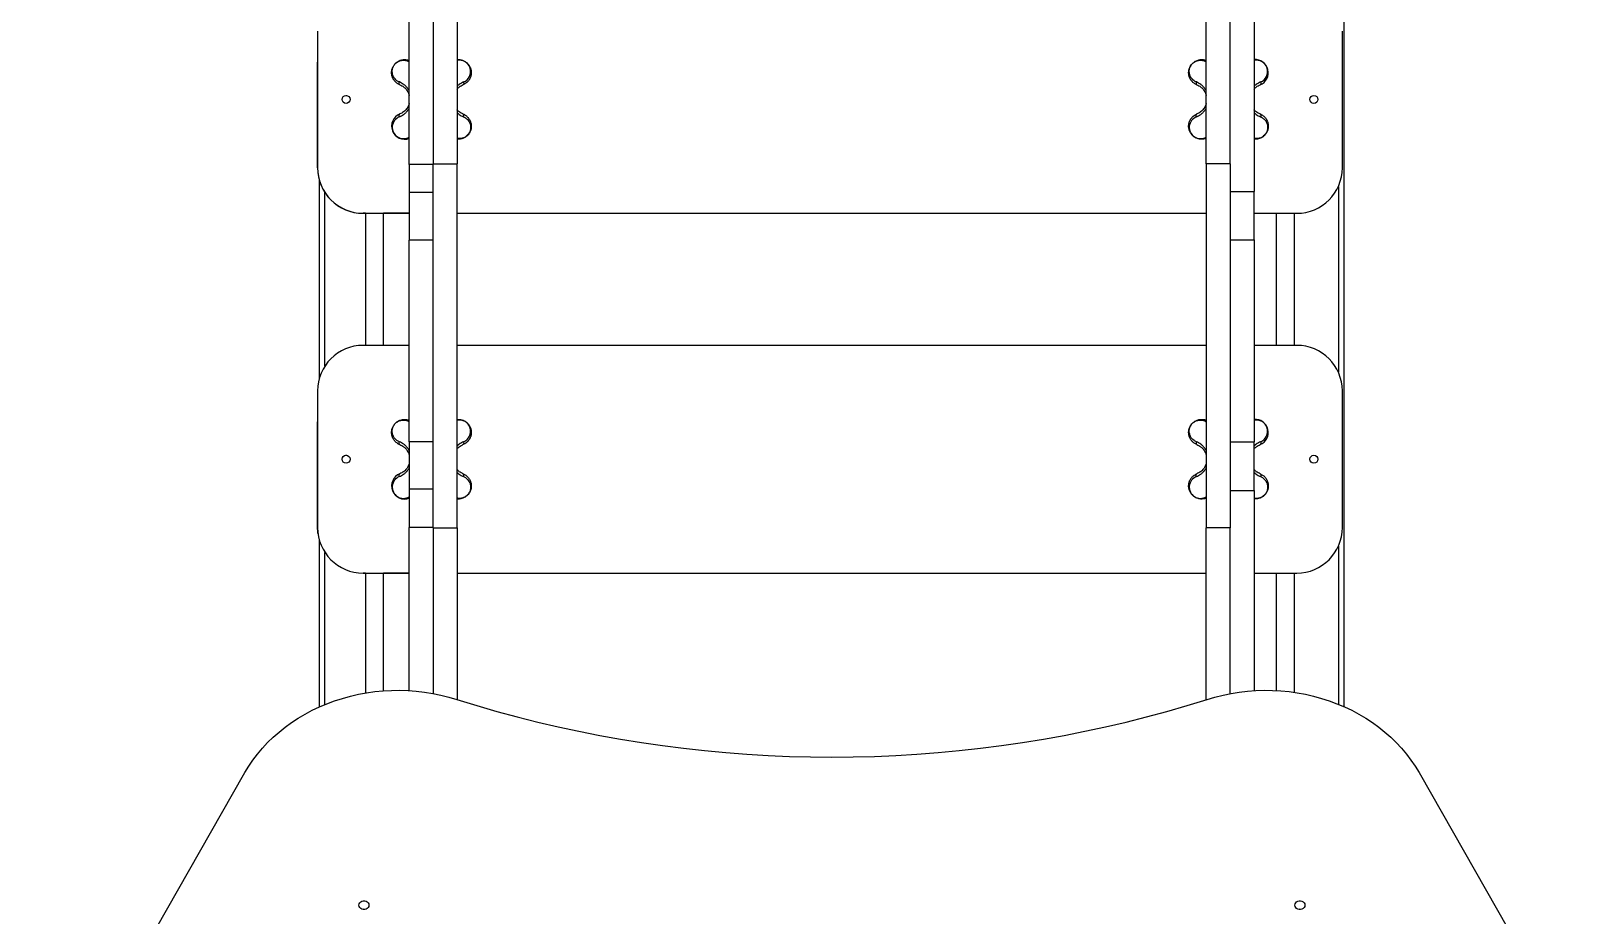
# Model space of a CAD drawing. Header units: millimetres. Extents: x -8465 to 5258, y -4560 to 4592.
# Drawn here: x -465 to 900, y 572 to 1349 of the extents above; entities that cross this region are included whole.
import ezdxf

# ---------------------------------------------------------------- set-up
doc = ezdxf.new("R2010")
doc.units = ezdxf.units.MM
doc.layers.add('DIKOM_ОБЪЕКТ', color=7, linetype='Continuous')
doc.layers.add('DIKOM_РАЗМЕР_ОБЪЕКТА', color=7, linetype='Continuous')
doc.styles.add('style1', font='arial.ttf', dxfattribs={"width": 0.8})
doc.dimstyles.new('1-50', dxfattribs={"dimtxt": 300, "dimasz": 200, "dimexe": 100, "dimexo": 0, "dimgap": 100, "dimtad": 1, "dimtxsty": 'style1', "dimcen": 200, "dimclrd": 7, "dimclre": 7, "dimclrt": 7, "dimadec": 1, "dimazin": 2, "dimtfac": 1, "dimtmove": 0, "dimatfit": 2, "dimfxl": 0, "dimlwd": 25, "dimlwe": 18, "dimarcsym": 0})

# ---------------------------------------------------------------- blocks, each defined once
blk = doc.blocks.new('*D12')
at = {"layer": 'Defpoints', "color": 0, "transparency": 16777216}
for p in [(-7007.4, 3092.2), (238.2, 3092.2), (238.6, -1922.9)]:
    blk.add_point(p, dxfattribs=at)
at = {"layer": 'DIKOM_РАЗМЕР_ОБЪЕКТА', "color": 7, "lineweight": 18, "transparency": 16777216}
for p, q in [((238.2, 3092.2), (-7107.4, 3092.2)), ((238.6, -1922.9), (-7107.4, -1922.9))]:
    blk.add_line(p, q, dxfattribs=at)
at = {"layer": 'DIKOM_РАЗМЕР_ОБЪЕКТА', "color": 7, "lineweight": 25, "transparency": 16777216}
blk.add_line((-7007.4, -1722.9), (-7007.4, 2892.2), dxfattribs=at)
at = {"layer": 'DIKOM_РАЗМЕР_ОБЪЕКТА', "color": 7, "transparency": 16777216}
for points in [[(-7040.7, 2892.2), (-6974.1, 2892.2), (-7007.4, 3092.2)], [(-7040.7, -1722.9), (-6974.1, -1722.9), (-7007.4, -1922.9)]]:
    blk.add_solid(points, dxfattribs=at)
at = {"layer": 'DIKOM_РАЗМЕР_ОБЪЕКТА', "color": 7, "transparency": 16777216, "insert": (-7260.6, 642.2), "char_height": 300, "attachment_point": 5, "rotation": 90, "style": 'style1'}
blk.add_mtext('5000', dxfattribs=at)

msp = doc.modelspace()

# ---------------------------------------------------------------- linework, layer by layer
at = {"layer": 'DIKOM_ОБЪЕКТ', "color": 7, "linetype": 'Continuous', "lineweight": 15}
for p, q in [((688.028, 755.274), (688.028, 2197.129)), ((-132.972, 1231.597), (-132.972, 1367.382)), ((-111.972, 1367.78), (-111.972, 1232.064)), ((-90.972, 1367.78), (-90.972, 1232.064)), ((567.028, 1231.996), (567.028, 1367.78)), ((588.028, 1231.996), (588.028, 1367.78)), ((609.028, 1367.381), (609.028, 1207.638)), ((-213.472, 1348.636), (-213.472, 1228.636)), ((686.528, 1228.636), (686.528, 1348.636)), ((-213.474, 1228.636), (-213.472, 1321.393)), ((-90.972, 1323.486), (-89.972, 1323.634)), ((610.028, 1253.636), (609.028, 1253.785)), ((-111.972, 1231.597), (-132.972, 1231.597)), ((-132.972, 1231.597), (-132.972, 1206.905)), ((-111.972, 1232.064), (-90.972, 1232.064)), ((-111.972, 912.285), (-111.972, 1232.064)), ((-90.972, 912.285), (-90.972, 1232.064)), ((588.028, 1231.996), (567.028, 1231.996)), ((567.028, 1231.996), (567.028, 912.217)), ((588.028, 1231.996), (588.028, 912.217)), ((-211.972, 1217.776), (-211.972, 1043.487)), ((-206.972, 1054.493), (-206.972, 1206.774)), ((-111.972, 1206.905), (-132.972, 1206.905)), ((-132.972, 1206.905), (-132.972, 1165.1)), ((588.028, 1207.638), (609.028, 1207.638)), ((609.028, 1165.179), (609.028, 1207.638)), ((683.028, 1212.273), (683.028, 1048.999)), ((-171.475, 1188.635), (-173.475, 1188.635)), ((-173.472, 1188.636), (-132.972, 1188.636)), ((-171.475, 1188.636), (-171.475, 1188.635)), ((-171.47, 1188.635), (-171.475, 1188.635)), ((-171.47, 1188.636), (-171.47, 1072.636)), ((-155.475, 1188.636), (-155.475, 1188.635)), ((-132.972, 1188.634), (-155.475, 1188.635)), ((-155.47, 1072.636), (-155.47, 1188.635)), ((-90.972, 1188.636), (567.028, 1188.636)), ((609.028, 1188.636), (646.528, 1188.636)), ((628.53, 1188.636), (628.53, 1072.636)), ((644.53, 1072.636), (644.53, 1188.636)), ((-111.972, 1165.1), (-132.972, 1165.1)), ((-132.972, 987.969), (-132.972, 1165.1)), ((588.028, 1165.179), (609.028, 1165.179)), ((609.028, 1165.179), (609.028, 987.817)), ((-132.972, 1072.636), (-173.472, 1072.636)), ((567.028, 1072.636), (-90.972, 1072.636)), ((646.528, 1072.636), (609.028, 1072.636)), ((-213.472, 1032.636), (-213.472, 912.636)), ((686.528, 912.636), (686.528, 1032.636)), ((-213.474, 912.636), (-213.472, 1005.393)), ((-90.972, 1007.486), (-89.972, 1007.634)), ((-111.972, 987.969), (-132.972, 987.969)), ((-132.972, 987.969), (-132.972, 946.245)), ((588.028, 987.817), (609.028, 987.817)), ((609.028, 945.189), (609.028, 987.817)), ((-111.972, 946.245), (-132.972, 946.245)), ((-132.972, 946.245), (-132.972, 912.616)), ((588.028, 945.189), (609.028, 945.189)), ((609.028, 945.189), (609.028, 769.35)), ((610.028, 937.636), (609.028, 937.785)), ((-211.972, 901.776), (-211.972, 755.066)), ((-111.972, 912.616), (-132.972, 912.616)), ((-132.972, 769.377), (-132.972, 912.616)), ((-111.972, 912.285), (-90.972, 912.285)), ((-111.972, 912.285), (-111.972, 766.872)), ((-90.972, 912.285), (-90.972, 761.632)), ((588.028, 912.217), (567.028, 912.217)), ((567.028, 761.484), (567.028, 912.217)), ((588.028, 766.786), (588.028, 912.217)), ((-206.972, 757.211), (-206.972, 890.774)), ((683.028, 896.273), (683.028, 757.401)), ((-171.475, 872.635), (-173.475, 872.635)), ((-173.472, 872.636), (-132.972, 872.636)), ((-171.475, 872.636), (-171.475, 872.635)), ((-171.47, 872.635), (-171.475, 872.635)), ((-171.47, 872.636), (-171.47, 767.282)), ((-155.475, 872.636), (-155.475, 872.635)), ((-132.972, 872.634), (-155.475, 872.635)), ((-155.47, 769.204), (-155.47, 872.635)), ((-90.972, 872.636), (567.028, 872.636)), ((609.028, 872.636), (646.528, 872.636)), ((628.53, 872.636), (628.53, 769.422)), ((644.53, 767.828), (644.53, 872.636)), ((-423.913, 440.577), (-277.358, 697.325)), ((753.881, 697.325), (900.436, 440.577))]:
    msp.add_line(p, q, dxfattribs=at)
at = {"layer": 'DIKOM_ОБЪЕКТ', "color": 7, "linetype": 'Continuous', "lineweight": 15, "flags": 128}
for points in [[(-141.187, 1301.434), (-141.423, 1301.573), (-141.619, 1301.785), (-141.764, 1302.061), (-141.854, 1302.389), (-141.885, 1302.756), (-141.854, 1303.146), (-141.765, 1303.542), (-141.619, 1303.928)], [(-85.325, 1303.928), (-85.179, 1303.542), (-85.09, 1303.146), (-85.059, 1302.756), (-85.09, 1302.389), (-85.18, 1302.061), (-85.325, 1301.785), (-85.521, 1301.573), (-85.757, 1301.434)], [(558.381, 1303.93), (558.235, 1303.545), (558.146, 1303.148), (558.115, 1302.758), (558.146, 1302.392), (558.236, 1302.063), (558.381, 1301.787), (558.577, 1301.575), (558.813, 1301.436)], [(614.675, 1303.93), (614.821, 1303.545), (614.91, 1303.148), (614.941, 1302.758), (614.91, 1302.392), (614.82, 1302.063), (614.675, 1301.787), (614.479, 1301.575), (614.243, 1301.436)], [(-188.61, 1292.133), (-188.473, 1292.136), (-187.892, 1292.087)], [(-141.619, 1273.34), (-141.765, 1273.725), (-141.854, 1274.121), (-141.885, 1274.511), (-141.854, 1274.878), (-141.764, 1275.207), (-141.619, 1275.483), (-141.423, 1275.695), (-141.187, 1275.833)], [(-85.325, 1273.34), (-85.179, 1273.725), (-85.09, 1274.121), (-85.059, 1274.511), (-85.09, 1274.878), (-85.18, 1275.207), (-85.325, 1275.483), (-85.521, 1275.695), (-85.757, 1275.833)], [(558.381, 1273.342), (558.235, 1273.727), (558.146, 1274.124), (558.115, 1274.513), (558.146, 1274.88), (558.236, 1275.209), (558.381, 1275.485), (558.577, 1275.697), (558.813, 1275.836)], [(614.243, 1275.836), (614.479, 1275.697), (614.675, 1275.485), (614.82, 1275.209), (614.91, 1274.88), (614.941, 1274.513), (614.91, 1274.124), (614.821, 1273.727), (614.675, 1273.342)], [(-141.187, 985.434), (-141.423, 985.573), (-141.619, 985.785), (-141.764, 986.061), (-141.854, 986.389), (-141.885, 986.756), (-141.854, 987.146), (-141.765, 987.542), (-141.619, 987.928)], [(-85.325, 987.928), (-85.179, 987.542), (-85.09, 987.146), (-85.059, 986.756), (-85.09, 986.389), (-85.18, 986.061), (-85.325, 985.785), (-85.521, 985.573), (-85.757, 985.434)], [(558.381, 987.93), (558.235, 987.545), (558.146, 987.148), (558.115, 986.758), (558.146, 986.392), (558.236, 986.063), (558.381, 985.787), (558.577, 985.575), (558.813, 985.436)], [(614.675, 987.93), (614.821, 987.545), (614.91, 987.148), (614.941, 986.758), (614.91, 986.392), (614.82, 986.063), (614.675, 985.787), (614.479, 985.575), (614.243, 985.436)], [(-188.878, 976.112), (-188.473, 976.136), (-187.892, 976.087)], [(-141.619, 957.34), (-141.765, 957.725), (-141.854, 958.121), (-141.885, 958.511), (-141.854, 958.878), (-141.764, 959.207), (-141.619, 959.483), (-141.423, 959.695), (-141.187, 959.833)], [(-85.325, 957.34), (-85.179, 957.725), (-85.09, 958.121), (-85.059, 958.511), (-85.09, 958.878), (-85.18, 959.207), (-85.325, 959.483), (-85.521, 959.695), (-85.757, 959.833)], [(558.381, 957.342), (558.235, 957.727), (558.146, 958.124), (558.115, 958.513), (558.146, 958.88), (558.236, 959.209), (558.381, 959.485), (558.577, 959.697), (558.813, 959.836)], [(614.243, 959.836), (614.479, 959.697), (614.675, 959.485), (614.82, 959.209), (614.91, 958.88), (614.941, 958.513), (614.91, 958.124), (614.821, 957.727), (614.675, 957.342)], [(-213.13, 907.401), (-213.282, 908.715), (-213.474, 912.636)], [(-277.358, 697.325), (-273.957, 702.934), (-270.244, 708.393), (-266.229, 713.689), (-261.92, 718.809), (-257.328, 723.741), (-252.464, 728.473), (-247.339, 732.994), (-241.965, 737.293), (-236.356, 741.361), (-230.525, 745.186), (-224.485, 748.761), (-218.252, 752.077), (-211.839, 755.125), (-205.261, 757.9), (-198.536, 760.393), (-191.678, 762.599), (-184.704, 764.513), (-177.631, 766.13), (-170.475, 767.446), (-163.254, 768.459), (-155.984, 769.166), (-148.683, 769.565), (-141.368, 769.655), (-134.056, 769.436), (-126.766, 768.909), (-119.514, 768.075), (-112.318, 766.935), (-105.194, 765.493), (-98.16, 763.752), (-91.233, 761.715)], [(567.756, 761.715), (574.683, 763.752), (581.717, 765.493), (588.841, 766.935), (596.037, 768.075), (603.289, 768.909), (610.579, 769.436), (617.89, 769.655), (625.205, 769.565), (632.506, 769.166), (639.776, 768.459), (646.998, 767.446), (654.154, 766.13), (661.227, 764.513), (668.201, 762.599), (675.059, 760.393), (681.784, 757.9), (688.361, 755.125), (694.774, 752.077), (701.008, 748.761), (707.048, 745.186), (712.879, 741.361), (718.488, 737.293), (723.862, 732.994), (728.986, 728.473), (733.851, 723.741), (738.443, 718.809), (742.752, 713.689), (746.767, 708.393), (750.48, 702.934), (753.881, 697.325)], [(-91.233, 761.715), (-73.627, 756.29), (-55.901, 751.164), (-38.063, 746.339), (-20.12, 741.817), (-2.079, 737.598), (16.055, 733.686), (34.273, 730.081), (52.569, 726.785), (70.935, 723.8), (89.366, 721.125), (107.853, 718.763), (126.391, 716.713), (144.97, 714.978), (163.586, 713.557), (182.23, 712.452), (200.895, 711.662), (219.575, 711.188), (238.261, 711.03), (256.948, 711.188), (275.628, 711.662), (294.293, 712.452), (312.937, 713.557), (331.552, 714.978), (350.132, 716.713), (368.669, 718.763), (387.157, 721.125), (405.587, 723.8), (423.954, 726.785), (442.25, 730.081), (460.468, 733.686), (478.602, 737.598), (496.643, 741.817), (514.586, 746.339), (532.424, 751.164), (550.149, 756.29), (567.756, 761.715)], [(-168.338, 580.984), (-168.516, 579.91), (-169.037, 578.923), (-169.857, 578.104), (-170.91, 577.517), (-172.112, 577.212), (-173.364, 577.212), (-174.566, 577.517), (-175.62, 578.104), (-176.44, 578.923), (-176.96, 579.91), (-177.138, 580.984), (-176.96, 582.057), (-176.44, 583.044), (-175.62, 583.863), (-174.566, 584.45), (-173.364, 584.755), (-172.112, 584.755), (-170.91, 584.45), (-169.857, 583.863), (-169.037, 583.044), (-168.516, 582.057), (-168.338, 580.984)], [(653.662, 580.984), (653.484, 579.91), (652.963, 578.923), (652.143, 578.104), (651.09, 577.517), (649.888, 577.212), (648.636, 577.212), (647.434, 577.517), (646.38, 578.104), (645.56, 578.923), (645.04, 579.91), (644.862, 580.984), (645.04, 582.057), (645.56, 583.044), (646.38, 583.863), (647.434, 584.45), (648.636, 584.755), (649.888, 584.755), (651.09, 584.45), (652.143, 583.863), (652.963, 583.044), (653.484, 582.057), (653.662, 580.984)]]:
    msp.add_lwpolyline(points, dxfattribs=at)
at = {"layer": 'DIKOM_ОБЪЕКТ', "color": 7, "linetype": 'Continuous', "lineweight": 15}
for centre in [(-188.472, 1288.636), (661.528, 1288.636), (-188.472, 972.636), (661.528, 972.636)]:
    msp.add_circle(centre, 3.5, dxfattribs=at)
for centre, radius, start, end in [((-88.918, 1313.133), 9.881, 291.321958, 101.998181), ((610.041, 1312.131), 11.491, 291.452772, 95.05577), ((611.082, 1313.135), 9.881, 291.322296, 101.99801), ((-136.979, 1265.136), 11.495, 111.474647, 290.399675), ((-138.011, 1264.127), 9.894, 111.387975, 300.617316), ((561.989, 1264.129), 9.894, 111.388338, 300.616953), ((-173.474, 1228.635), 40, 179.998597, 269.998597), ((-173.472, 1228.636), 40, 180, 270), ((646.528, 1228.636), 40, 270, 0), ((-173.472, 1032.636), 40, 90, 180), ((646.528, 1032.636), 40, 0, 90), ((-88.918, 997.133), 9.882, 291.322271, 101.997669), ((610.041, 996.131), 11.491, 291.45303, 95.055512), ((611.082, 997.135), 9.881, 291.322296, 101.99801), ((-136.979, 949.136), 11.495, 111.474647, 290.399675), ((-138.011, 948.127), 9.894, 111.387975, 300.617316), ((561.989, 948.129), 9.894, 111.38826, 300.617031), ((-173.472, 912.636), 40, 180, 270), ((646.528, 912.636), 40, 270, 0), ((-172.738, 572.223), 5.071, 81.140277, 98.859723), ((-172.738, 572.223), 5.071, 81.13951, 98.86049), ((649.262, 572.222), 5.072, 81.141026, 98.858974)]:
    msp.add_arc(centre, radius, start, end, dxfattribs=at)
for points, knots in [([(-141.187, 1301.434), (-141.563, 1301.596), (-142.338, 1301.93), (-143.426, 1302.588), (-144.326, 1303.27), (-145.059, 1303.943), (-145.656, 1304.577), (-146.241, 1305.304), (-146.74, 1306.043), (-147.196, 1306.844), (-147.596, 1307.691), (-147.916, 1308.564), (-148.186, 1309.523), (-148.384, 1310.551), (-148.486, 1311.749), (-148.464, 1312.979), (-148.302, 1314.247), (-147.981, 1315.548), (-147.527, 1316.759), (-146.971, 1317.853), (-146.133, 1319.164), (-145.043, 1320.397), (-143.786, 1321.424), (-142.813, 1322.062), (-141.807, 1322.588), (-140.481, 1323.124), (-138.837, 1323.549), (-137.592, 1323.606), (-136.972, 1323.634)], [0, 0, 0, 0, 0.03905406, 0.0806739, 0.12489469, 0.15236763, 0.18231905, 0.21475101, 0.24966904, 0.27592112, 0.3122214, 0.34876922, 0.37442301, 0.41752537, 0.45845481, 0.49857668, 0.54174512, 0.5835386, 0.6240378, 0.65659488, 0.68672372, 0.74934688, 0.7799586, 0.81223438, 0.84226655, 0.87505075, 0.93775908, 1, 1, 1, 1]), ([(-141.619, 1303.928), (-142.36, 1304.285), (-143.842, 1305.001), (-145.518, 1306.589), (-146.787, 1308.414), (-147.606, 1310.45), (-147.971, 1312.65), (-147.848, 1314.641), (-147.413, 1316.305), (-146.958, 1317.408), (-146.476, 1318.284), (-145.891, 1319.165), (-144.996, 1320.221), (-143.722, 1321.285), (-142.391, 1322.066), (-141.095, 1322.59), (-139.436, 1323.013), (-137.464, 1323.138), (-135.283, 1322.738), (-133.77, 1322.228), (-133.072, 1321.728), (-132.972, 1321.657)], [0, 0, 0, 0, 0.07588516, 0.15193134, 0.22765537, 0.30359242, 0.37895456, 0.45504568, 0.49580284, 0.53116238, 0.55221634, 0.57170811, 0.60757381, 0.64571163, 0.68388257, 0.72196683, 0.76015761, 0.83593725, 0.9119832, 0.9874411, 1, 1, 1, 1]), ([(-136.972, 1323.634), (-135.832, 1323.537), (-134.632, 1323.436), (-133.337, 1323.051), (-133.129, 1322.937), (-132.972, 1322.851)], [0, 0, 0, 0, 0.82441988, 0.8682698, 1, 1, 1, 1]), ([(-89.972, 1323.634), (-89.543, 1323.62), (-88.7, 1323.593), (-87.415, 1323.37), (-86.217, 1323.027), (-85.128, 1322.583), (-83.806, 1321.892), (-82.507, 1320.949), (-81.351, 1319.777), (-80.602, 1318.836), (-79.968, 1317.844), (-79.413, 1316.749), (-78.96, 1315.539), (-78.641, 1314.241), (-78.494, 1313.082), (-78.46, 1312.038), (-78.503, 1311.148), (-78.617, 1310.239), (-78.788, 1309.412), (-79.035, 1308.542), (-79.357, 1307.672), (-79.752, 1306.837), (-80.257, 1305.951), (-80.874, 1305.063), (-81.664, 1304.154), (-82.691, 1303.191), (-84.001, 1302.225), (-85.19, 1301.689), (-85.757, 1301.434)], [0, 0, 0, 0, 0.04316592, 0.08495631, 0.12549799, 0.15805202, 0.18789544, 0.25062504, 0.28173767, 0.31356125, 0.34376894, 0.37643062, 0.41685983, 0.45855635, 0.50159098, 0.53107956, 0.5637659, 0.59289176, 0.62637334, 0.65248175, 0.68843317, 0.72458484, 0.750276, 0.79629356, 0.83789236, 0.87507718, 0.94044683, 1, 1, 1, 1]), ([(558.813, 1301.436), (558.387, 1301.622), (557.505, 1302.006), (556.343, 1302.747), (555.266, 1303.614), (554.356, 1304.546), (553.534, 1305.602), (552.853, 1306.719), (552.296, 1307.936), (551.879, 1309.209), (551.621, 1310.489), (551.506, 1311.844), (551.546, 1313.17), (551.766, 1314.611), (552.167, 1316.021), (552.807, 1317.486), (553.684, 1318.918), (554.862, 1320.302), (556.011, 1321.28), (556.973, 1321.925), (557.916, 1322.461), (559.146, 1322.998), (560.49, 1323.38), (561.734, 1323.581), (562.808, 1323.65), (563.85, 1323.622), (564.914, 1323.496), (565.984, 1323.277), (566.689, 1323.027), (567.028, 1322.907)], [0, 0, 0, 0, 0.03889627, 0.08045576, 0.11899767, 0.16107986, 0.19767936, 0.24128771, 0.28166349, 0.32172068, 0.36537831, 0.40147385, 0.44471298, 0.48222566, 0.52525866, 0.56288592, 0.60334932, 0.64386317, 0.68434134, 0.70405731, 0.72485296, 0.76255417, 0.8056843, 0.83757543, 0.86916585, 0.89970171, 0.9306934, 0.96663385, 1, 1, 1, 1]), ([(558.381, 1303.93), (557.64, 1304.288), (556.158, 1305.003), (554.482, 1306.591), (553.213, 1308.417), (552.394, 1310.452), (552.029, 1312.652), (552.152, 1314.644), (552.587, 1316.307), (553.042, 1317.41), (553.524, 1318.286), (554.109, 1319.167), (555.004, 1320.223), (556.278, 1321.287), (557.609, 1322.069), (558.905, 1322.593), (560.564, 1323.015), (562.536, 1323.141), (564.717, 1322.74), (566.23, 1322.23), (566.928, 1321.73), (567.028, 1321.659)], [0, 0, 0, 0, 0.0758856, 0.15193079, 0.22765475, 0.30359156, 0.37895363, 0.45504468, 0.4958018, 0.53116339, 0.55221521, 0.57170696, 0.60757219, 0.64571169, 0.68388313, 0.72196735, 0.7601581, 0.83593705, 0.91198292, 0.98744009, 1, 1, 1, 1]), ([(-132.972, 1295.985), (-133.024, 1296.108), (-133.417, 1297.04), (-134.469, 1298.525), (-136.049, 1300.376), (-137.816, 1301.868), (-139.683, 1303.084), (-140.967, 1303.643), (-141.619, 1303.928)], [0, 0, 0, 0, 0.02935381, 0.22317876, 0.41740223, 0.61145769, 0.80251754, 1, 1, 1, 1]), ([(-141.187, 1301.434), (-140.086, 1300.913), (-138.645, 1300.231), (-136.988, 1298.848), (-136.109, 1297.98), (-135.118, 1296.808), (-134.117, 1295.25), (-133.313, 1293.58), (-133.057, 1292.481), (-132.972, 1292.119)], [0, 0, 0, 0, 0.32628272, 0.42700645, 0.52395524, 0.61738532, 0.77590077, 0.9262383, 1, 1, 1, 1]), ([(-85.325, 1303.928), (-86.584, 1303.311), (-88.488, 1302.378), (-90.351, 1300.906), (-90.929, 1300.24), (-90.972, 1300.191)], [0, 0, 0, 0, 0.64439626, 0.9738678, 1, 1, 1, 1]), ([(-90.972, 1297.668), (-90.323, 1298.371), (-88.718, 1300.11), (-86.863, 1300.94), (-85.757, 1301.434)], [0, 0, 0, 0, 0.40403359, 1, 1, 1, 1]), ([(567.028, 1295.988), (566.976, 1296.11), (566.583, 1297.042), (565.531, 1298.528), (563.951, 1300.379), (562.184, 1301.87), (560.317, 1303.086), (559.033, 1303.646), (558.381, 1303.93)], [0, 0, 0, 0, 0.02935298, 0.22318525, 0.41740292, 0.61145815, 0.80251777, 1, 1, 1, 1]), ([(558.813, 1301.436), (559.914, 1300.915), (561.355, 1300.233), (563.012, 1298.851), (563.891, 1297.982), (564.882, 1296.811), (565.883, 1295.252), (566.687, 1293.582), (566.943, 1292.483), (567.028, 1292.121)], [0, 0, 0, 0, 0.32628796, 0.42701084, 0.52396112, 0.61739046, 0.77590064, 0.92624537, 1, 1, 1, 1]), ([(614.675, 1303.93), (613.416, 1303.313), (611.512, 1302.381), (609.649, 1300.909), (609.071, 1300.242), (609.028, 1300.193)], [0, 0, 0, 0, 0.64439535, 0.97386568, 1, 1, 1, 1]), ([(609.028, 1297.67), (609.677, 1298.373), (611.282, 1300.112), (613.137, 1300.942), (614.243, 1301.436)], [0, 0, 0, 0, 0.40403057, 1, 1, 1, 1]), ([(-132.972, 1284.98), (-133.067, 1284.654), (-133.301, 1283.853), (-133.818, 1282.646), (-134.514, 1281.37), (-135.808, 1279.516), (-138.031, 1277.339), (-140.095, 1276.354), (-141.187, 1275.833)], [0, 0, 0, 0, 0.06906144, 0.16942638, 0.27316331, 0.38086505, 0.67249923, 1, 1, 1, 1]), ([(567.028, 1284.982), (566.933, 1284.656), (566.699, 1283.855), (566.182, 1282.649), (565.486, 1281.373), (564.192, 1279.519), (561.969, 1277.342), (559.905, 1276.357), (558.813, 1275.836)], [0, 0, 0, 0, 0.0690678, 0.16943299, 0.27316856, 0.38087079, 0.6725036, 1, 1, 1, 1]), ([(-141.619, 1273.34), (-140.351, 1273.942), (-138.435, 1274.852), (-136.085, 1276.861), (-134.506, 1278.691), (-133.445, 1280.183), (-133.037, 1281.141), (-132.972, 1281.293)], [0, 0, 0, 0, 0.38363784, 0.57978651, 0.77015325, 0.96355656, 1, 1, 1, 1]), ([(-85.757, 1275.833), (-86.86, 1276.352), (-88.303, 1277.031), (-89.953, 1278.425), (-90.61, 1279.041), (-90.927, 1279.423), (-90.972, 1279.477)], [0, 0, 0, 0, 0.60435536, 0.7909187, 0.97049001, 1, 1, 1, 1]), ([(-90.972, 1277.075), (-90.936, 1277.033), (-90.369, 1276.378), (-89.117, 1275.42), (-87.264, 1274.179), (-85.978, 1273.622), (-85.325, 1273.34)], [0, 0, 0, 0, 0.02243473, 0.34805085, 0.66863826, 1, 1, 1, 1]), ([(-85.757, 1275.833), (-85.331, 1275.648), (-84.449, 1275.264), (-83.287, 1274.522), (-82.21, 1273.656), (-81.3, 1272.723), (-80.478, 1271.668), (-79.797, 1270.551), (-79.24, 1269.334), (-78.823, 1268.061), (-78.565, 1266.781), (-78.45, 1265.426), (-78.49, 1264.099), (-78.71, 1262.659), (-79.111, 1261.249), (-79.751, 1259.784), (-80.628, 1258.352), (-81.806, 1256.967), (-82.955, 1255.99), (-83.917, 1255.344), (-84.86, 1254.809), (-86.09, 1254.271), (-87.434, 1253.89), (-88.678, 1253.688), (-89.751, 1253.625), (-90.514, 1253.628), (-90.91, 1253.677), (-90.972, 1253.684)], [0, 0, 0, 0, 0.04295967, 0.08886022, 0.13142799, 0.17790584, 0.2183283, 0.26649171, 0.31108491, 0.35532623, 0.40354407, 0.44340989, 0.4911655, 0.53259663, 0.58012442, 0.621682, 0.66637196, 0.71111765, 0.75582448, 0.77759986, 0.80056711, 0.84220636, 0.88984219, 0.9250639, 0.95995407, 0.99368007, 1, 1, 1, 1]), ([(-85.325, 1273.34), (-84.584, 1272.982), (-83.102, 1272.266), (-81.426, 1270.678), (-80.157, 1268.853), (-79.338, 1266.818), (-78.973, 1264.618), (-79.096, 1262.626), (-79.531, 1260.963), (-79.986, 1259.86), (-80.468, 1258.984), (-81.053, 1258.102), (-81.948, 1257.047), (-83.222, 1255.983), (-84.553, 1255.201), (-85.85, 1254.676), (-87.506, 1254.259), (-89.246, 1254.114), (-90.47, 1254.367), (-90.972, 1254.471)], [0, 0, 0, 0, 0.08540708, 0.17099469, 0.25621771, 0.34168194, 0.42649932, 0.51213929, 0.55800774, 0.59780597, 0.62149906, 0.64343634, 0.68380141, 0.72672667, 0.76968669, 0.81254915, 0.8555315, 0.94081876, 1, 1, 1, 1]), ([(563.028, 1253.636), (562.599, 1253.649), (561.756, 1253.676), (560.471, 1253.9), (559.273, 1254.243), (558.184, 1254.687), (556.862, 1255.377), (555.563, 1256.321), (554.407, 1257.492), (553.658, 1258.434), (553.024, 1259.426), (552.469, 1260.521), (552.016, 1261.731), (551.697, 1263.029), (551.55, 1264.187), (551.516, 1265.232), (551.559, 1266.121), (551.673, 1267.03), (551.844, 1267.858), (552.091, 1268.728), (552.412, 1269.598), (552.808, 1270.432), (553.313, 1271.319), (553.93, 1272.207), (554.72, 1273.116), (555.747, 1274.079), (557.057, 1275.045), (558.246, 1275.58), (558.813, 1275.836)], [0, 0, 0, 0, 0.04316535, 0.08495575, 0.12549745, 0.15805149, 0.18789554, 0.2506228, 0.28173543, 0.31356138, 0.34376908, 0.37643077, 0.41685999, 0.45855653, 0.50159125, 0.53107982, 0.56376617, 0.59289204, 0.62637352, 0.65248208, 0.68843332, 0.72458525, 0.75027641, 0.79629399, 0.83789243, 0.87507768, 0.94044735, 1, 1, 1, 1]), ([(558.381, 1273.342), (559.649, 1273.944), (561.565, 1274.854), (563.915, 1276.863), (565.494, 1278.693), (566.555, 1280.186), (566.963, 1281.143), (567.028, 1281.295)], [0, 0, 0, 0, 0.38364141, 0.57978569, 0.77015383, 0.96355733, 1, 1, 1, 1]), ([(614.243, 1275.836), (613.14, 1276.354), (611.697, 1277.033), (610.047, 1278.427), (609.39, 1279.043), (609.073, 1279.426), (609.028, 1279.48)], [0, 0, 0, 0, 0.60434632, 0.79090849, 0.97048078, 1, 1, 1, 1]), ([(609.028, 1277.078), (609.064, 1277.035), (609.631, 1276.38), (610.883, 1275.422), (612.736, 1274.181), (614.022, 1273.624), (614.675, 1273.342)], [0, 0, 0, 0, 0.02243672, 0.34804987, 0.66863656, 1, 1, 1, 1]), ([(614.675, 1273.342), (615.416, 1272.984), (616.898, 1272.269), (618.574, 1270.68), (619.843, 1268.855), (620.662, 1266.82), (621.026, 1264.62), (620.904, 1262.628), (620.469, 1260.965), (620.014, 1259.862), (619.532, 1258.986), (618.947, 1258.104), (618.052, 1257.049), (616.778, 1255.985), (615.447, 1255.204), (614.15, 1254.678), (612.494, 1254.261), (610.755, 1254.116), (609.53, 1254.369), (609.028, 1254.473)], [0, 0, 0, 0, 0.08540563, 0.17099334, 0.2562181, 0.34168261, 0.42650001, 0.51213787, 0.55800879, 0.59780472, 0.62149989, 0.6434376, 0.68380271, 0.7267255, 0.76968557, 0.81254904, 0.85553084, 0.94081819, 1, 1, 1, 1]), ([(614.243, 1275.836), (614.619, 1275.674), (615.394, 1275.34), (616.481, 1274.682), (617.381, 1273.999), (618.115, 1273.327), (618.712, 1272.693), (619.297, 1271.965), (619.796, 1271.226), (620.252, 1270.425), (620.652, 1269.579), (620.972, 1268.706), (621.242, 1267.747), (621.44, 1266.719), (621.542, 1265.521), (621.52, 1264.291), (621.358, 1263.022), (621.037, 1261.722), (620.583, 1260.511), (620.027, 1259.417), (619.189, 1258.106), (618.099, 1256.872), (616.842, 1255.846), (615.869, 1255.208), (614.863, 1254.682), (613.537, 1254.146), (611.893, 1253.72), (610.648, 1253.664), (610.028, 1253.636)], [0, 0, 0, 0, 0.0390535, 0.08067385, 0.12489464, 0.15236715, 0.18231895, 0.21475091, 0.24966893, 0.27592101, 0.31222129, 0.34876911, 0.37442274, 0.4175252, 0.45845464, 0.4985765, 0.54174731, 0.58353836, 0.62403755, 0.65659463, 0.68672346, 0.74934661, 0.77995834, 0.81223411, 0.84226758, 0.87505077, 0.93775909, 1, 1, 1, 1]), ([(567.028, 1254.364), (566.961, 1254.335), (566.792, 1254.264), (566.584, 1254.199), (566.426, 1254.149), (565.318, 1253.811), (564.162, 1253.722), (563.028, 1253.636)], [0, 0, 0, 0, 0.05411901, 0.13692939, 0.16255185, 0.17765848, 1, 1, 1, 1]), ([(-141.187, 985.434), (-141.563, 985.596), (-142.338, 985.93), (-143.425, 986.588), (-144.326, 987.27), (-145.059, 987.943), (-145.656, 988.577), (-146.241, 989.304), (-146.74, 990.043), (-147.196, 990.844), (-147.596, 991.691), (-147.916, 992.564), (-148.186, 993.523), (-148.384, 994.551), (-148.486, 995.749), (-148.464, 996.979), (-148.302, 998.247), (-147.981, 999.548), (-147.527, 1000.759), (-146.971, 1001.853), (-146.133, 1003.164), (-145.043, 1004.397), (-143.786, 1005.424), (-142.813, 1006.062), (-141.807, 1006.588), (-140.481, 1007.124), (-138.837, 1007.549), (-137.592, 1007.606), (-136.972, 1007.634)], [0, 0, 0, 0, 0.03905406, 0.0806739, 0.12489329, 0.15236778, 0.1823192, 0.21475116, 0.24966919, 0.27592127, 0.31222156, 0.34876938, 0.37442317, 0.41752553, 0.45845498, 0.49857684, 0.54174529, 0.58353877, 0.62403797, 0.65659505, 0.68672389, 0.74934705, 0.77995878, 0.81223456, 0.84226674, 0.87505094, 0.93775927, 1, 1, 1, 1]), ([(-141.619, 987.928), (-142.36, 988.285), (-143.842, 989.001), (-145.518, 990.589), (-146.787, 992.415), (-147.606, 994.45), (-147.971, 996.65), (-147.848, 998.641), (-147.413, 1000.305), (-146.958, 1001.408), (-146.476, 1002.284), (-145.891, 1003.165), (-144.996, 1004.221), (-143.722, 1005.285), (-142.391, 1006.066), (-141.095, 1006.59), (-139.436, 1007.013), (-137.464, 1007.138), (-135.283, 1006.738), (-133.77, 1006.228), (-133.072, 1005.728), (-132.972, 1005.656)], [0, 0, 0, 0, 0.07588596, 0.15193198, 0.22765587, 0.30359113, 0.37895313, 0.45504601, 0.4958031, 0.53116257, 0.55221648, 0.57170822, 0.60757182, 0.64571128, 0.68388215, 0.72196634, 0.76015705, 0.83593654, 0.91198234, 0.9874401, 1, 1, 1, 1]), ([(-136.972, 1007.634), (-135.832, 1007.538), (-134.632, 1007.437), (-133.337, 1007.051), (-133.129, 1006.937), (-132.972, 1006.851)], [0, 0, 0, 0, 0.82442118, 0.86827592, 1, 1, 1, 1]), ([(-89.972, 1007.634), (-89.543, 1007.62), (-88.7, 1007.594), (-87.415, 1007.37), (-86.217, 1007.027), (-85.128, 1006.583), (-83.806, 1005.892), (-82.507, 1004.949), (-81.351, 1003.777), (-80.602, 1002.836), (-79.968, 1001.844), (-79.413, 1000.749), (-78.96, 999.539), (-78.641, 998.241), (-78.494, 997.082), (-78.46, 996.038), (-78.503, 995.148), (-78.617, 994.239), (-78.788, 993.412), (-79.035, 992.542), (-79.357, 991.672), (-79.752, 990.837), (-80.257, 989.951), (-80.874, 989.063), (-81.664, 988.154), (-82.691, 987.191), (-84.001, 986.225), (-85.19, 985.689), (-85.757, 985.434)], [0, 0, 0, 0, 0.04316579, 0.08495619, 0.12549788, 0.15805191, 0.18789534, 0.25062495, 0.28173758, 0.31356117, 0.34377131, 0.37643052, 0.41685973, 0.45855626, 0.5015909, 0.53107949, 0.56376583, 0.59289169, 0.62637328, 0.65248169, 0.68843311, 0.7245848, 0.75027595, 0.79629352, 0.83789233, 0.87507716, 0.94044682, 1, 1, 1, 1]), ([(558.813, 985.436), (558.387, 985.622), (557.505, 986.006), (556.343, 986.747), (555.266, 987.614), (554.356, 988.546), (553.534, 989.602), (552.853, 990.719), (552.296, 991.935), (551.879, 993.209), (551.621, 994.489), (551.506, 995.844), (551.546, 997.17), (551.766, 998.611), (552.167, 1000.021), (552.807, 1001.486), (553.684, 1002.918), (554.862, 1004.302), (556.011, 1005.28), (556.973, 1005.925), (557.916, 1006.461), (559.146, 1006.998), (560.49, 1007.38), (561.734, 1007.581), (562.808, 1007.65), (563.85, 1007.622), (564.914, 1007.496), (565.984, 1007.276), (566.689, 1007.027), (567.028, 1006.907)], [0, 0, 0, 0, 0.03889627, 0.08045578, 0.11899769, 0.1610799, 0.1976794, 0.24128776, 0.28166179, 0.32172083, 0.36537846, 0.40147203, 0.44471116, 0.48222595, 0.52525895, 0.56288622, 0.60334963, 0.64386349, 0.68434167, 0.70405764, 0.72485329, 0.76255451, 0.80568465, 0.83757578, 0.86916607, 0.89970188, 0.93069358, 0.96663445, 1, 1, 1, 1]), ([(558.381, 987.93), (557.64, 988.288), (556.158, 989.003), (554.482, 990.591), (553.213, 992.417), (552.394, 994.452), (552.029, 996.652), (552.152, 998.644), (552.587, 1000.307), (553.042, 1001.41), (553.524, 1002.286), (554.109, 1003.167), (555.004, 1004.223), (556.278, 1005.287), (557.609, 1006.069), (558.905, 1006.593), (560.564, 1007.015), (562.536, 1007.141), (564.717, 1006.74), (566.23, 1006.23), (566.928, 1005.73), (567.028, 1005.659)], [0, 0, 0, 0, 0.07588563, 0.15193085, 0.22765484, 0.30359169, 0.37895379, 0.45504487, 0.49580201, 0.53116152, 0.55221547, 0.57170723, 0.60757248, 0.64571028, 0.683883, 0.72196724, 0.760158, 0.83593698, 0.91198289, 0.98744008, 1, 1, 1, 1]), ([(-132.972, 979.985), (-133.024, 980.108), (-133.417, 981.04), (-134.469, 982.525), (-136.049, 984.376), (-137.816, 985.868), (-139.683, 987.084), (-140.967, 987.643), (-141.619, 987.928)], [0, 0, 0, 0, 0.02935392, 0.22317957, 0.41740376, 0.61145993, 0.80251682, 1, 1, 1, 1]), ([(-141.187, 985.434), (-140.086, 984.913), (-138.645, 984.231), (-136.988, 982.848), (-136.109, 981.98), (-135.118, 980.808), (-134.117, 979.25), (-133.313, 977.58), (-133.057, 976.481), (-132.972, 976.119)], [0, 0, 0, 0, 0.32628291, 0.42701065, 0.52395497, 0.6173851, 0.77590064, 0.92623826, 1, 1, 1, 1]), ([(-85.325, 987.928), (-86.584, 987.311), (-88.488, 986.378), (-90.351, 984.906), (-90.929, 984.24), (-90.972, 984.191)], [0, 0, 0, 0, 0.64439435, 0.97386766, 1, 1, 1, 1]), ([(-90.972, 981.668), (-90.323, 982.371), (-88.718, 984.11), (-86.863, 984.94), (-85.757, 985.434)], [0, 0, 0, 0, 0.40403359, 1, 1, 1, 1]), ([(567.028, 979.988), (566.976, 980.11), (566.583, 981.042), (565.531, 982.528), (563.951, 984.379), (562.184, 985.87), (560.317, 987.086), (559.033, 987.646), (558.381, 987.93)], [0, 0, 0, 0, 0.02935298, 0.22318525, 0.41740292, 0.61145815, 0.80251777, 1, 1, 1, 1]), ([(558.813, 985.436), (559.914, 984.915), (561.355, 984.233), (563.012, 982.851), (563.891, 981.982), (564.882, 980.811), (565.883, 979.252), (566.687, 977.582), (566.943, 976.483), (567.028, 976.121)], [0, 0, 0, 0, 0.32628796, 0.42701084, 0.52396112, 0.61739046, 0.77590064, 0.92624537, 1, 1, 1, 1]), ([(614.675, 987.93), (613.416, 987.313), (611.512, 986.381), (609.649, 984.909), (609.071, 984.242), (609.028, 984.193)], [0, 0, 0, 0, 0.64439535, 0.97386568, 1, 1, 1, 1]), ([(609.028, 981.67), (609.677, 982.373), (611.282, 984.112), (613.137, 984.942), (614.243, 985.436)], [0, 0, 0, 0, 0.40403057, 1, 1, 1, 1]), ([(-141.619, 957.34), (-140.351, 957.942), (-138.435, 958.852), (-136.085, 960.861), (-134.506, 962.691), (-133.445, 964.183), (-133.037, 965.141), (-132.972, 965.293)], [0, 0, 0, 0, 0.38364066, 0.57979076, 0.77015889, 0.96356363, 1, 1, 1, 1]), ([(-132.972, 968.98), (-133.067, 968.654), (-133.301, 967.853), (-133.818, 966.646), (-134.514, 965.37), (-135.808, 963.516), (-138.031, 961.339), (-140.095, 960.354), (-141.187, 959.833)], [0, 0, 0, 0, 0.06906144, 0.16942638, 0.27316331, 0.38086505, 0.67249923, 1, 1, 1, 1]), ([(-85.757, 959.833), (-86.86, 960.352), (-88.303, 961.031), (-89.953, 962.425), (-90.61, 963.041), (-90.927, 963.423), (-90.972, 963.477)], [0, 0, 0, 0, 0.60435536, 0.7909187, 0.97049001, 1, 1, 1, 1]), ([(-90.972, 961.075), (-90.936, 961.033), (-90.37, 960.378), (-89.117, 959.42), (-87.264, 958.179), (-85.978, 957.622), (-85.325, 957.34)], [0, 0, 0, 0, 0.02244405, 0.34805192, 0.6686388, 1, 1, 1, 1]), ([(-85.757, 959.833), (-85.331, 959.648), (-84.449, 959.264), (-83.287, 958.522), (-82.21, 957.656), (-81.3, 956.723), (-80.478, 955.668), (-79.797, 954.551), (-79.24, 953.334), (-78.823, 952.061), (-78.565, 950.781), (-78.45, 949.426), (-78.49, 948.099), (-78.71, 946.659), (-79.111, 945.249), (-79.751, 943.784), (-80.628, 942.352), (-81.806, 940.967), (-82.955, 939.99), (-83.917, 939.344), (-84.86, 938.809), (-86.09, 938.271), (-87.434, 937.89), (-88.678, 937.688), (-89.751, 937.625), (-90.514, 937.628), (-90.91, 937.677), (-90.972, 937.684)], [0, 0, 0, 0, 0.04295967, 0.08886023, 0.13142941, 0.17790569, 0.21832815, 0.26649157, 0.31108477, 0.3553261, 0.40354606, 0.4434097, 0.49116531, 0.53259644, 0.58012424, 0.62168182, 0.66637416, 0.71111762, 0.75582446, 0.77759984, 0.80056709, 0.84220635, 0.88984218, 0.92506389, 0.95995407, 0.99368007, 1, 1, 1, 1]), ([(-85.325, 957.34), (-84.584, 956.982), (-83.102, 956.266), (-81.426, 954.678), (-80.157, 952.853), (-79.338, 950.818), (-78.973, 948.618), (-79.096, 946.626), (-79.531, 944.963), (-79.986, 943.86), (-80.468, 942.984), (-81.053, 942.102), (-81.948, 941.047), (-83.222, 939.983), (-84.553, 939.201), (-85.85, 938.676), (-87.506, 938.259), (-89.246, 938.114), (-90.47, 938.367), (-90.972, 938.471)], [0, 0, 0, 0, 0.08540708, 0.17099469, 0.25621771, 0.34168194, 0.42649932, 0.51213929, 0.55800774, 0.59780597, 0.62149906, 0.64343634, 0.68380141, 0.72672667, 0.76968669, 0.81254915, 0.8555315, 0.94081876, 1, 1, 1, 1]), ([(563.028, 937.636), (562.599, 937.649), (561.756, 937.676), (560.471, 937.9), (559.273, 938.243), (558.184, 938.687), (556.862, 939.377), (555.563, 940.321), (554.407, 941.492), (553.658, 942.434), (553.024, 943.426), (552.469, 944.521), (552.016, 945.731), (551.697, 947.029), (551.55, 948.187), (551.516, 949.232), (551.559, 950.121), (551.673, 951.03), (551.844, 951.858), (552.091, 952.728), (552.412, 953.598), (552.808, 954.432), (553.313, 955.319), (553.93, 956.207), (554.72, 957.115), (555.747, 958.079), (557.057, 959.045), (558.246, 959.58), (558.813, 959.836)], [0, 0, 0, 0, 0.0431654, 0.08495585, 0.1254976, 0.15805167, 0.18789576, 0.25062309, 0.28173576, 0.3135594, 0.34376957, 0.37642883, 0.41686056, 0.45855715, 0.50158954, 0.53108048, 0.56376686, 0.59289277, 0.62637428, 0.65248288, 0.68843416, 0.72458613, 0.75027732, 0.79629495, 0.83789174, 0.87507861, 0.94044835, 1, 1, 1, 1]), ([(558.381, 957.342), (559.649, 957.944), (561.565, 958.854), (563.915, 960.863), (565.494, 962.693), (566.555, 964.186), (566.963, 965.143), (567.028, 965.295)], [0, 0, 0, 0, 0.38363769, 0.57978627, 0.77015415, 0.96355739, 1, 1, 1, 1]), ([(567.028, 968.982), (566.933, 968.656), (566.699, 967.855), (566.182, 966.649), (565.486, 965.373), (564.192, 963.519), (561.969, 961.342), (559.905, 960.357), (558.813, 959.836)], [0, 0, 0, 0, 0.06906086, 0.16942649, 0.27316252, 0.38086522, 0.67249932, 1, 1, 1, 1]), ([(614.243, 959.836), (613.14, 960.354), (611.697, 961.033), (610.047, 962.427), (609.39, 963.044), (609.073, 963.426), (609.028, 963.48)], [0, 0, 0, 0, 0.60434839, 0.79090958, 0.97048093, 1, 1, 1, 1]), ([(609.028, 961.078), (609.064, 961.035), (609.631, 960.38), (610.883, 959.422), (612.736, 958.181), (614.022, 957.624), (614.675, 957.342)], [0, 0, 0, 0, 0.02243672, 0.34804987, 0.66863656, 1, 1, 1, 1]), ([(614.675, 957.342), (615.416, 956.984), (616.898, 956.268), (618.574, 954.681), (619.843, 952.855), (620.662, 950.82), (621.026, 948.62), (620.904, 946.628), (620.469, 944.965), (620.014, 943.862), (619.532, 942.986), (618.947, 942.104), (618.052, 941.049), (616.778, 939.985), (615.447, 939.203), (614.15, 938.678), (612.494, 938.261), (610.755, 938.116), (609.53, 938.369), (609.028, 938.473)], [0, 0, 0, 0, 0.08540664, 0.17099289, 0.25621761, 0.34168207, 0.42649942, 0.51213724, 0.55800814, 0.59780404, 0.6214992, 0.64343689, 0.68380198, 0.72672474, 0.76968622, 0.81254871, 0.85553108, 0.94081823, 1, 1, 1, 1]), ([(614.243, 959.836), (614.619, 959.674), (615.394, 959.34), (616.481, 958.682), (617.381, 957.999), (618.115, 957.327), (618.712, 956.693), (619.297, 955.965), (619.796, 955.226), (620.252, 954.425), (620.652, 953.579), (620.972, 952.706), (621.242, 951.747), (621.44, 950.719), (621.542, 949.521), (621.52, 948.291), (621.358, 947.022), (621.037, 945.722), (620.583, 944.511), (620.027, 943.417), (619.189, 942.106), (618.099, 940.872), (616.842, 939.846), (615.869, 939.208), (614.863, 938.682), (613.537, 938.146), (611.893, 937.72), (610.648, 937.664), (610.028, 937.636)], [0, 0, 0, 0, 0.03905251, 0.08067288, 0.1248937, 0.15236623, 0.18231805, 0.21475003, 0.24966808, 0.27592017, 0.31222047, 0.34876831, 0.37442196, 0.41752445, 0.45845391, 0.4985758, 0.54174664, 0.58353771, 0.62403693, 0.65659403, 0.68672288, 0.74934607, 0.77995781, 0.81223361, 0.8422671, 0.87505132, 0.93775905, 1, 1, 1, 1]), ([(567.028, 938.364), (566.961, 938.335), (566.792, 938.264), (566.584, 938.199), (566.426, 938.149), (565.318, 937.811), (564.162, 937.722), (563.028, 937.636)], [0, 0, 0, 0, 0.05411901, 0.13692939, 0.16255185, 0.17765848, 1, 1, 1, 1])]:
    msp.add_open_spline(points, degree=3, knots=knots, dxfattribs=at)

# ---------------------------------------------------------------- dimensions: what is measured, and where the dimension line sits
at = {"layer": 'DIKOM_РАЗМЕР_ОБЪЕКТА'}
dim = msp.add_linear_dim(base=(-7007.405, 3092.177), p1=(238.621, -1922.87), p2=(238.214, 3092.177), angle=90, text='5000', dimstyle='1-50', dxfattribs=at)
dim.commit()
dim.dimension.update_dxf_attribs({"geometry": '*D12', "text_midpoint": (-7007.405, 642.177), "dimtype": 160})

doc.saveas('drawing.dxf')
